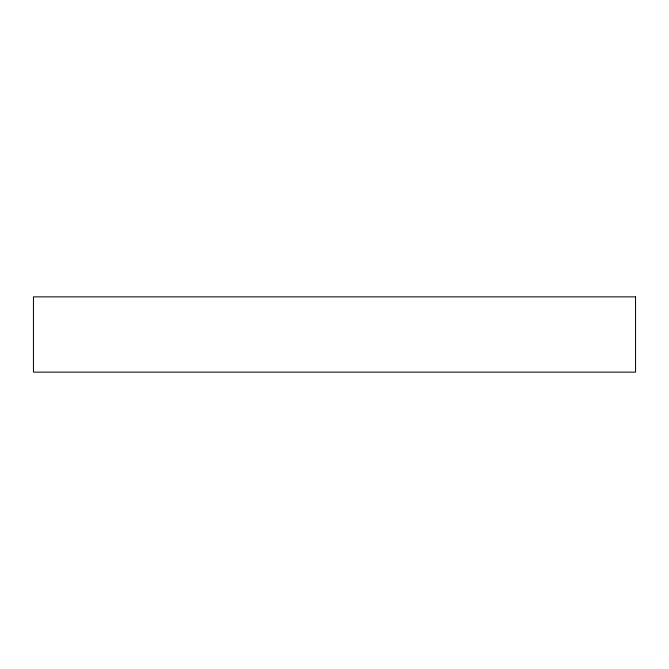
<?xml version="1.0" encoding="UTF-8"?>
<svg xmlns="http://www.w3.org/2000/svg" width="669" height="669" viewBox="0 0 669 669"><rect width="100%" height="100%" fill="white"/><g stroke="black" fill="none" stroke-linecap="round" stroke-linejoin="round"><path stroke-width="1" d="M635.55 296.869L33.45 296.869L33.45 372.131L635.55 372.131L635.55 296.869"/></g></svg>
